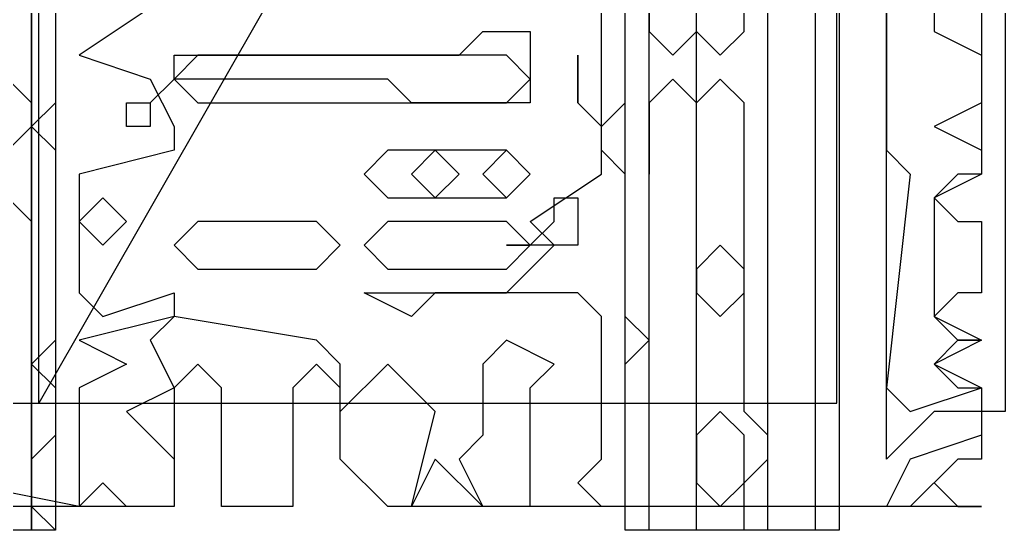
# Model space of a CAD drawing. Extents: x 46 to 224, y 52 to 151.
# Drawn here: x 199.52 to 224.22, y 51.81 to 64.61 of the extents above; entities that cross this region are included whole.
import ezdxf

# ---------------------------------------------------------------- set-up
doc = ezdxf.new("R2010")
doc.units = 0
doc.layers.add('OUTLINE', color=1, linetype='CONTINUOUS')

msp = doc.modelspace()

# ---------------------------------------------------------------- linework, layer by layer
for p, q in [((220.0532, 133.3611), (220.0532, 51.8135)), ((220.0532, 133.3611), (220.0532, 51.8135)), ((219.4579, 132.7659), (219.4579, 51.8135)), ((219.4579, 132.7659), (219.4579, 51.8135)), ((220.0532, 132.7659), (220.0532, 51.8135)), ((220.0532, 95.2659), (220.0532, 51.8135)), ((220.0532, 89.3135), (220.0532, 51.8135)), ((220.0532, 89.3135), (220.0532, 51.8135)), ((223.6246, 74.4326), (223.6246, 60.7421)), ((214.696, 57.1707), (214.696, 73.8373)), ((215.2913, 60.7421), (215.2913, 73.8373)), ((215.2913, 60.7421), (215.2913, 73.8373)), ((218.2675, 51.8135), (218.2675, 73.8373)), ((218.2675, 51.8135), (218.2675, 73.8373)), ((214.696, 51.8135), (214.696, 73.2421)), ((214.696, 62.5278), (214.696, 73.2421)), ((217.6722, 64.3135), (217.6722, 71.4564)), ((214.1008, 60.7421), (214.1008, 70.8611)), ((214.1008, 60.7421), (214.1008, 70.8611)), ((215.2913, 70.8611), (215.2913, 64.3135)), ((215.2913, 70.8611), (215.2913, 64.3135)), ((216.4818, 64.3135), (216.4818, 70.2659)), ((216.4818, 64.3135), (216.4818, 70.2659)), ((220.0532, 70.2659), (220.0532, 51.8135)), ((199.8151, 67.8849), (199.8151, 51.8135)), ((199.8151, 67.8849), (199.8151, 51.8135)), ((199.8151, 67.8849), (199.8151, 51.8135)), ((199.8151, 67.8849), (199.8151, 51.8135)), ((199.8151, 67.8849), (199.8151, 51.8135)), ((200.4103, 67.8849), (200.4103, 51.8135)), ((199.8151, 67.2897), (199.8151, 51.8135)), ((200.4103, 66.6945), (200.4103, 62.5278)), ((221.2437, 53.5992), (221.2437, 66.6945)), ((199.8151, 51.8135), (199.8151, 65.504)), ((215.2913, 51.8135), (215.2913, 65.504)), ((221.2437, 65.504), (221.2437, 61.3373)), ((221.2437, 65.504), (221.2437, 61.3373)), ((224.2198, 65.504), (224.2198, 54.7897)), ((202.7913, 64.9088), (201.0056, 63.7183)), ((202.7913, 64.9088), (201.0056, 63.7183)), ((222.4341, 64.9088), (222.4341, 64.3135)), ((210.5294, 63.7183), (211.1246, 64.3135)), ((211.1246, 64.3135), (212.3151, 64.3135)), ((212.3151, 64.3135), (212.3151, 62.5278)), ((215.2913, 64.3135), (215.8865, 63.7183)), ((215.2913, 64.3135), (215.8865, 63.7183)), ((215.8865, 63.7183), (216.4818, 64.3135)), ((215.8865, 63.7183), (216.4818, 64.3135)), ((216.4818, 62.5278), (216.4818, 64.3135)), ((216.4818, 64.3135), (217.077, 63.7183)), ((217.077, 63.7183), (217.6722, 64.3135)), ((222.4341, 64.3135), (223.6246, 63.7183)), ((201.0056, 63.7183), (202.7913, 63.123)), ((201.0056, 63.7183), (202.7913, 63.123)), ((203.9818, 63.7183), (203.3865, 63.123)), ((203.3865, 63.123), (203.3865, 63.7183)), ((203.3865, 63.7183), (210.5294, 63.7183)), ((211.7198, 63.7183), (203.9818, 63.7183)), ((212.3151, 63.123), (211.7198, 63.7183)), ((213.5056, 62.5278), (213.5056, 63.7183)), ((213.5056, 63.7183), (213.5056, 62.5278)), ((223.6246, 63.7183), (223.6246, 62.5278)), ((199.8151, 62.5278), (199.2198, 63.123)), ((202.7913, 63.123), (203.3865, 61.9326)), ((202.7913, 63.123), (203.3865, 61.9326)), ((203.3865, 63.123), (202.7913, 62.5278)), ((202.7913, 62.5278), (203.3865, 63.123)), ((203.3865, 63.123), (203.9818, 62.5278)), ((208.7437, 63.123), (203.3865, 63.123)), ((209.3389, 62.5278), (208.7437, 63.123)), ((211.7198, 62.5278), (212.3151, 63.123)), ((215.8865, 63.123), (215.2913, 62.5278)), ((215.8865, 63.123), (215.2913, 62.5278)), ((216.4818, 62.5278), (215.8865, 63.123)), ((216.4818, 62.5278), (215.8865, 63.123)), ((217.077, 63.123), (216.4818, 62.5278)), ((217.6722, 62.5278), (217.077, 63.123)), ((199.8151, 61.9326), (199.8151, 62.5278)), ((200.4103, 62.5278), (199.8151, 61.9326)), ((202.196, 61.9326), (202.196, 62.5278)), ((202.196, 62.5278), (202.7913, 62.5278)), ((202.7913, 62.5278), (202.7913, 61.9326)), ((203.9818, 62.5278), (211.7198, 62.5278)), ((212.3151, 62.5278), (209.3389, 62.5278)), ((214.1008, 61.9326), (213.5056, 62.5278)), ((213.5056, 62.5278), (214.1008, 61.9326)), ((214.1008, 61.9326), (214.696, 62.5278)), ((215.2913, 62.5278), (215.2913, 60.7421)), ((215.2913, 62.5278), (215.2913, 60.7421)), ((216.4818, 51.8135), (216.4818, 62.5278)), ((216.4818, 51.8135), (216.4818, 62.5278)), ((217.6722, 54.7897), (217.6722, 62.5278)), ((223.6246, 62.5278), (222.4341, 61.9326)), ((199.2198, 61.3373), (199.8151, 61.9326)), ((199.8151, 61.9326), (200.4103, 61.3373)), ((202.7913, 61.9326), (202.196, 61.9326)), ((203.3865, 61.9326), (203.3865, 61.3373)), ((203.3865, 61.9326), (203.3865, 61.3373)), ((214.1008, 61.3373), (214.1008, 61.9326)), ((222.4341, 61.9326), (223.6246, 61.3373)), ((200.4103, 61.3373), (200.4103, 56.5754)), ((203.3865, 61.3373), (201.0056, 60.7421)), ((203.3865, 61.3373), (201.0056, 60.7421)), ((208.7437, 61.3373), (208.1484, 60.7421)), ((211.7198, 61.3373), (208.7437, 61.3373)), ((209.9341, 61.3373), (209.3389, 60.7421)), ((210.5294, 60.7421), (209.9341, 61.3373)), ((211.7198, 61.3373), (211.1246, 60.7421)), ((212.3151, 60.7421), (211.7198, 61.3373)), ((212.3151, 60.7421), (211.7198, 61.3373)), ((214.696, 60.7421), (214.1008, 61.3373)), ((221.2437, 61.3373), (221.8389, 60.7421)), ((221.2437, 61.3373), (221.8389, 60.7421)), ((223.6246, 61.3373), (223.6246, 60.7421)), ((201.0056, 60.7421), (201.0056, 57.7659)), ((201.0056, 60.7421), (201.0056, 57.7659)), ((208.1484, 60.7421), (208.7437, 60.1468)), ((209.3389, 60.7421), (209.9341, 60.1468)), ((209.9341, 60.1468), (210.5294, 60.7421)), ((211.1246, 60.7421), (211.7198, 60.1468)), ((211.7198, 60.1468), (212.3151, 60.7421)), ((211.7198, 60.1468), (212.3151, 60.7421)), ((212.3151, 59.5516), (214.1008, 60.7421)), ((212.3151, 59.5516), (214.1008, 60.7421)), ((214.696, 51.8135), (214.696, 60.7421)), ((221.8389, 60.7421), (221.2437, 55.3849)), ((221.8389, 60.7421), (221.2437, 55.3849)), ((223.6246, 60.7421), (222.4341, 60.1468)), ((223.0294, 60.7421), (222.4341, 60.1468)), ((223.6246, 60.7421), (223.0294, 60.7421)), ((199.8151, 59.5516), (199.2198, 60.1468)), ((201.6008, 60.1468), (201.0056, 59.5516)), ((202.196, 59.5516), (201.6008, 60.1468)), ((208.7437, 60.1468), (211.7198, 60.1468)), ((212.9103, 60.1468), (213.5056, 60.1468)), ((212.9103, 59.5516), (212.9103, 60.1468)), ((213.5056, 60.1468), (213.5056, 58.9564)), ((222.4341, 60.1468), (222.4341, 57.1707)), ((222.4341, 60.1468), (223.0294, 59.5516)), ((199.8151, 51.8135), (199.8151, 59.5516)), ((201.0056, 59.5516), (201.6008, 58.9564)), ((201.6008, 58.9564), (202.196, 59.5516)), ((203.9818, 59.5516), (203.3865, 58.9564)), ((203.9818, 59.5516), (203.3865, 58.9564)), ((206.9579, 59.5516), (203.9818, 59.5516)), ((206.9579, 59.5516), (203.9818, 59.5516)), ((207.5532, 58.9564), (206.9579, 59.5516)), ((207.5532, 58.9564), (206.9579, 59.5516)), ((208.7437, 59.5516), (208.1484, 58.9564)), ((211.7198, 59.5516), (208.7437, 59.5516)), ((212.3151, 58.9564), (211.7198, 59.5516)), ((212.9103, 58.9564), (212.3151, 59.5516)), ((212.9103, 58.9564), (212.3151, 59.5516)), ((212.3151, 58.9564), (212.9103, 59.5516)), ((223.0294, 59.5516), (223.6246, 59.5516)), ((223.6246, 59.5516), (223.6246, 57.7659)), ((203.3865, 58.9564), (203.9818, 58.3611)), ((203.3865, 58.9564), (203.9818, 58.3611)), ((206.9579, 58.3611), (207.5532, 58.9564)), ((206.9579, 58.3611), (207.5532, 58.9564)), ((208.1484, 58.9564), (208.7437, 58.3611)), ((211.7198, 57.7659), (212.9103, 58.9564)), ((211.7198, 57.7659), (212.9103, 58.9564)), ((211.7198, 58.3611), (212.3151, 58.9564)), ((213.5056, 58.9564), (211.7198, 58.9564)), ((211.7198, 58.9564), (212.3151, 58.9564)), ((217.077, 58.9564), (216.4818, 58.3611)), ((217.077, 58.9564), (216.4818, 58.3611)), ((217.6722, 58.3611), (217.077, 58.9564)), ((217.6722, 58.3611), (217.077, 58.9564)), ((203.9818, 58.3611), (206.9579, 58.3611)), ((203.9818, 58.3611), (206.9579, 58.3611)), ((208.7437, 58.3611), (211.7198, 58.3611)), ((216.4818, 58.3611), (216.4818, 57.7659)), ((216.4818, 58.3611), (216.4818, 57.7659)), ((217.6722, 57.7659), (217.6722, 58.3611)), ((217.6722, 57.7659), (217.6722, 58.3611)), ((201.0056, 57.7659), (201.6008, 57.1707)), ((201.0056, 57.7659), (201.6008, 57.1707)), ((201.6008, 57.1707), (203.3865, 57.7659)), ((201.6008, 57.1707), (203.3865, 57.7659)), ((203.3865, 57.7659), (203.3865, 57.1707)), ((203.3865, 57.7659), (203.3865, 57.1707)), ((209.3389, 57.1707), (208.1484, 57.7659)), ((208.1484, 57.7659), (211.7198, 57.7659)), ((209.3389, 57.1707), (208.1484, 57.7659)), ((208.1484, 57.7659), (211.7198, 57.7659)), ((209.9341, 57.7659), (209.3389, 57.1707)), ((209.9341, 57.7659), (209.3389, 57.1707)), ((213.5056, 57.7659), (209.9341, 57.7659)), ((213.5056, 57.7659), (209.9341, 57.7659)), ((214.1008, 57.1707), (213.5056, 57.7659)), ((214.1008, 57.1707), (213.5056, 57.7659)), ((216.4818, 57.7659), (217.077, 57.1707)), ((216.4818, 57.7659), (217.077, 57.1707)), ((217.077, 57.1707), (217.6722, 57.7659)), ((217.077, 57.1707), (217.6722, 57.7659)), ((223.0294, 57.7659), (222.4341, 57.1707)), ((223.6246, 57.7659), (223.0294, 57.7659)), ((203.3865, 57.1707), (201.0056, 56.5754)), ((203.3865, 57.1707), (201.0056, 56.5754)), ((203.3865, 57.1707), (202.7913, 56.5754)), ((206.9579, 56.5754), (203.3865, 57.1707)), ((214.1008, 53.5992), (214.1008, 57.1707)), ((214.1008, 53.5992), (214.1008, 57.1707)), ((215.2913, 56.5754), (214.696, 57.1707)), ((222.4341, 57.1707), (223.6246, 56.5754)), ((222.4341, 57.1707), (223.0294, 56.5754)), ((200.4103, 56.5754), (199.8151, 55.9802)), ((201.0056, 56.5754), (202.196, 55.9802)), ((201.0056, 56.5754), (202.196, 55.9802)), ((202.7913, 56.5754), (203.3865, 55.3849)), ((207.5532, 55.9802), (206.9579, 56.5754)), ((211.7198, 56.5754), (211.1246, 55.9802)), ((212.9103, 55.9802), (211.7198, 56.5754)), ((214.696, 55.9802), (215.2913, 56.5754)), ((223.6246, 56.5754), (222.4341, 55.9802)), ((223.0294, 56.5754), (222.4341, 55.9802)), ((223.0294, 56.5754), (223.6246, 56.5754)), ((223.6246, 56.5754), (223.0294, 56.5754)), ((199.8151, 55.9802), (200.4103, 55.3849)), ((202.196, 55.9802), (201.0056, 55.3849)), ((202.196, 55.9802), (201.0056, 55.3849)), ((203.9818, 55.9802), (203.3865, 55.3849)), ((204.577, 55.3849), (203.9818, 55.9802)), ((206.9579, 55.9802), (206.3627, 55.3849)), ((207.5532, 55.3849), (206.9579, 55.9802)), ((208.7437, 55.9802), (207.5532, 54.7897)), ((207.5532, 54.7897), (207.5532, 55.9802)), ((209.9341, 54.7897), (208.7437, 55.9802)), ((211.1246, 55.9802), (211.1246, 54.1945)), ((212.3151, 55.3849), (212.9103, 55.9802)), ((214.696, 51.8135), (214.696, 55.9802)), ((222.4341, 55.9802), (223.6246, 55.3849)), ((222.4341, 55.9802), (223.0294, 55.3849)), ((200.4103, 55.3849), (200.4103, 54.1945)), ((201.0056, 55.3849), (201.0056, 52.4088)), ((201.0056, 55.3849), (201.0056, 52.4088)), ((203.3865, 55.3849), (202.196, 54.7897)), ((203.3865, 55.3849), (203.3865, 52.4088)), ((204.577, 52.4088), (204.577, 55.3849)), ((206.3627, 55.3849), (206.3627, 52.4088)), ((207.5532, 53.5992), (207.5532, 55.3849)), ((212.3151, 52.4088), (212.3151, 55.3849)), ((221.2437, 55.3849), (221.8389, 54.7897)), ((221.2437, 55.3849), (221.8389, 54.7897)), ((221.8389, 54.7897), (223.6246, 55.3849)), ((221.8389, 54.7897), (223.6246, 55.3849)), ((223.0294, 55.3849), (223.6246, 55.3849)), ((223.6246, 55.3849), (223.6246, 54.1945)), ((223.6246, 55.3849), (223.6246, 54.1945)), ((223.6246, 55.3849), (223.6246, 53.5992)), ((223.6246, 55.3849), (223.6246, 53.5992)), ((202.196, 54.7897), (203.3865, 53.5992)), ((209.3389, 52.4088), (209.9341, 54.7897)), ((217.077, 54.7897), (216.4818, 54.1945)), ((217.077, 54.7897), (216.4818, 54.1945)), ((217.6722, 54.1945), (217.077, 54.7897)), ((217.6722, 54.1945), (217.077, 54.7897)), ((218.2675, 54.1945), (217.6722, 54.7897)), ((222.4341, 54.7897), (221.2437, 53.5992)), ((224.2198, 54.7897), (222.4341, 54.7897)), ((200.4103, 54.1945), (199.8151, 53.5992)), ((211.1246, 54.1945), (210.5294, 53.5992)), ((216.4818, 54.1945), (216.4818, 53.004)), ((216.4818, 54.1945), (216.4818, 53.004)), ((217.6722, 53.5992), (217.6722, 54.1945)), ((217.6722, 53.5992), (217.6722, 54.1945)), ((218.2675, 53.5992), (218.2675, 54.1945)), ((223.6246, 54.1945), (221.8389, 53.5992)), ((223.6246, 54.1945), (221.8389, 53.5992)), ((199.8151, 53.5992), (199.8151, 52.4088)), ((203.3865, 53.5992), (203.3865, 52.4088)), ((208.7437, 52.4088), (207.5532, 53.5992)), ((209.9341, 53.5992), (209.3389, 52.4088)), ((211.1246, 52.4088), (209.9341, 53.5992)), ((210.5294, 53.5992), (211.1246, 52.4088)), ((213.5056, 53.004), (214.1008, 53.5992)), ((213.5056, 53.004), (214.1008, 53.5992)), ((217.6722, 53.004), (218.2675, 53.5992)), ((217.6722, 53.004), (217.6722, 53.5992)), ((217.6722, 53.004), (217.6722, 53.5992)), ((221.8389, 53.5992), (221.2437, 52.4088)), ((221.8389, 53.5992), (221.2437, 52.4088)), ((223.0294, 53.5992), (221.8389, 52.4088)), ((223.0294, 53.5992), (222.4341, 53.004)), ((223.6246, 53.5992), (223.0294, 53.5992)), ((223.6246, 53.5992), (223.0294, 53.5992)), ((201.0056, 52.4088), (198.0294, 53.004)), ((201.0056, 52.4088), (198.0294, 53.004)), ((201.6008, 53.004), (201.0056, 52.4088)), ((202.196, 52.4088), (201.6008, 53.004)), ((214.1008, 52.4088), (213.5056, 53.004)), ((214.1008, 52.4088), (213.5056, 53.004)), ((216.4818, 53.004), (217.077, 52.4088)), ((216.4818, 53.004), (217.077, 52.4088)), ((217.077, 52.4088), (217.6722, 53.004)), ((217.077, 52.4088), (217.6722, 53.004)), ((217.6722, 51.8135), (217.6722, 53.004)), ((222.4341, 53.004), (223.0294, 52.4088)), ((201.0056, 52.4088), (193.2675, 52.4088)), ((203.3865, 52.4088), (193.2675, 52.4088)), ((199.8151, 52.4088), (200.4103, 51.8135)), ((203.3865, 52.4088), (202.196, 52.4088)), ((206.3627, 52.4088), (204.577, 52.4088)), ((223.6246, 52.4088), (208.7437, 52.4088)), ((221.8389, 52.4088), (212.3151, 52.4088)), ((221.2437, 52.4088), (214.1008, 52.4088)), ((221.2437, 52.4088), (214.1008, 52.4088)), ((223.0294, 52.4088), (223.6246, 52.4088)), ((199.8151, 51.8135), (196.8389, 51.8135)), ((199.8151, 51.8135), (196.8389, 51.8135)), ((200.4103, 51.8135), (196.8389, 51.8135)), ((200.4103, 51.8135), (196.8389, 51.8135)), ((199.8151, 51.8135), (198.6246, 51.8135)), ((199.8151, 51.8135), (198.6246, 51.8135)), ((220.0532, 51.8135), (214.696, 51.8135)), ((220.0532, 51.8135), (214.696, 51.8135)), ((220.0532, 51.8135), (214.696, 51.8135)), ((220.0532, 51.8135), (215.2913, 51.8135)), ((220.0532, 51.8135), (216.4818, 51.8135)), ((220.0532, 51.8135), (216.4818, 51.8135)), ((220.0532, 51.8135), (217.6722, 51.8135)), ((219.4579, 51.8135), (218.2675, 51.8135)), ((219.4579, 51.8135), (218.2675, 51.8135))]:
    msp.add_line(p, q)
at = {"layer": 'OUTLINE', "color": 1}
for p, q in [((220, 55), (220, 130)), ((200, 55), (200, 125)), ((220, 90), (200, 55)), ((50, 55), (220, 55))]:
    msp.add_line(p, q, dxfattribs=at)

doc.saveas('drawing.dxf')
